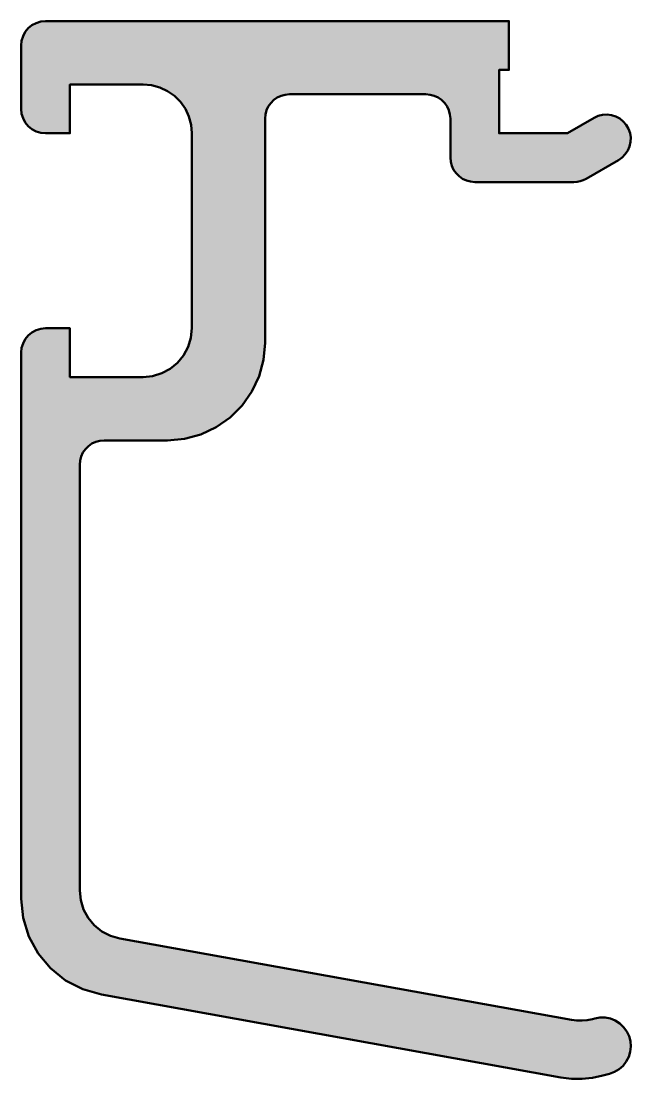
# Model space of a CAD drawing. Extents: x -10 to 2.5, y -21.7 to 0.
import ezdxf

# ---------------------------------------------------------------- set-up
doc = ezdxf.new("R2010")
doc.units = 0
doc.layers.add('0S-Alu contour', color=7, linetype='Continuous', lineweight=50)
doc.layers.add('0S-Alu hatch', color=252, linetype='Continuous', lineweight=25)

# ---------------------------------------------------------------- blocks, each defined once
blk = doc.blocks.new('335260__0048F41F_9A45_4EB1_A5D5_FF1DD8D9DE44_')
at = {"layer": '0S-Alu hatch'}
blk.add_hatch(color=256, dxfattribs=at).paths.add_polyline_path([(-10, -0.5), (-10, -1.8), (-9.99, -1.898), (-9.962, -1.991), (-9.916, -2.078), (-9.854, -2.154), (-9.778, -2.216), (-9.691, -2.262), (-9.598, -2.29), (-9.5, -2.3), (-9, -2.3), (-9, -1.3), (-7.5, -1.3), (-7.326, -1.315), (-7.158, -1.36), (-7, -1.434), (-6.857, -1.534), (-6.734, -1.657), (-6.634, -1.8), (-6.56, -1.958), (-6.515, -2.126), (-6.5, -2.3), (-6.5, -6.3), (-6.519, -6.495), (-6.576, -6.683), (-6.669, -6.856), (-6.793, -7.007), (-6.944, -7.131), (-7.117, -7.224), (-7.305, -7.281), (-7.5, -7.3), (-9, -7.3), (-9, -6.3), (-9.5, -6.3), (-9.598, -6.31), (-9.691, -6.338), (-9.778, -6.384), (-9.854, -6.446), (-9.916, -6.522), (-9.962, -6.609), (-9.99, -6.702), (-10, -6.8), (-10, -18.001), (-9.961, -18.396), (-9.844, -18.775), (-9.654, -19.125), (-9.4, -19.429), (-9.09, -19.678), (-8.737, -19.86), (-8.355, -19.969), (1.063, -21.668), (1.28, -21.694), (1.498, -21.697), (1.715, -21.675), (1.928, -21.63), (2.064, -21.594), (2.166, -21.556), (2.259, -21.501), (2.34, -21.429), (2.407, -21.343), (2.457, -21.247), (2.488, -21.143), (2.5, -21.035), (2.492, -20.926), (2.463, -20.821), (2.417, -20.724), (2.352, -20.636), (2.273, -20.561), (2.182, -20.503), (2.081, -20.462), (1.975, -20.441), (1.866, -20.439), (1.759, -20.457), (1.714, -20.469), (1.607, -20.492), (1.499, -20.502), (1.39, -20.501), (1.282, -20.488), (-7.978, -18.817), (-8.169, -18.763), (-8.345, -18.671), (-8.5, -18.547), (-8.627, -18.395), (-8.722, -18.22), (-8.78, -18.031), (-8.8, -17.833), (-8.8, -9.1), (-8.792, -9.013), (-8.77, -8.929), (-8.733, -8.85), (-8.683, -8.779), (-8.621, -8.717), (-8.55, -8.667), (-8.471, -8.63), (-8.387, -8.608), (-8.3, -8.6), (-7, -8.6), (-6.653, -8.57), (-6.316, -8.48), (-6, -8.332), (-5.714, -8.132), (-5.468, -7.886), (-5.268, -7.6), (-5.12, -7.284), (-5.03, -6.947), (-5, -6.6), (-5, -2), (-4.992, -1.913), (-4.97, -1.829), (-4.933, -1.75), (-4.883, -1.679), (-4.821, -1.617), (-4.75, -1.567), (-4.671, -1.53), (-4.587, -1.508), (-4.5, -1.5), (-1.7, -1.5), (-1.613, -1.508), (-1.529, -1.53), (-1.45, -1.567), (-1.379, -1.617), (-1.317, -1.679), (-1.267, -1.75), (-1.23, -1.829), (-1.208, -1.913), (-1.2, -2), (-1.2, -2.8), (-1.192, -2.887), (-1.17, -2.971), (-1.133, -3.05), (-1.083, -3.121), (-1.021, -3.183), (-0.95, -3.233), (-0.871, -3.27), (-0.787, -3.292), (-0.7, -3.3), (1.334, -3.3), (1.399, -3.295), (1.463, -3.283), (1.525, -3.262), (1.584, -3.233), (2.248, -2.85), (2.323, -2.796), (2.387, -2.73), (2.438, -2.653), (2.474, -2.568), (2.494, -2.478), (2.497, -2.386), (2.483, -2.295), (2.452, -2.208), (2.406, -2.128), (2.346, -2.058), (2.274, -2), (2.193, -1.956), (2.105, -1.928), (2.013, -1.917), (1.921, -1.923), (1.832, -1.945), (1.748, -1.984), (1.2, -2.3), (-0.2, -2.3), (-0.2, -1), (0, -1), (0, 0), (-9.5, 0), (-9.598, -0.01), (-9.691, -0.038), (-9.778, -0.084), (-9.854, -0.146), (-9.916, -0.222), (-9.962, -0.309), (-9.99, -0.402)])
at = {"layer": '0S-Alu contour', "color": 7}
blk.add_lwpolyline([(-10, -0.5), (-10, -1.8), (-9.99, -1.898), (-9.962, -1.991), (-9.916, -2.078), (-9.854, -2.154), (-9.778, -2.216), (-9.691, -2.262), (-9.598, -2.29), (-9.5, -2.3), (-9, -2.3), (-9, -1.3), (-7.5, -1.3), (-7.326, -1.315), (-7.158, -1.36), (-7, -1.434), (-6.857, -1.534), (-6.734, -1.657), (-6.634, -1.8), (-6.56, -1.958), (-6.515, -2.126), (-6.5, -2.3), (-6.5, -6.3), (-6.519, -6.495), (-6.576, -6.683), (-6.669, -6.856), (-6.793, -7.007), (-6.944, -7.131), (-7.117, -7.224), (-7.305, -7.281), (-7.5, -7.3), (-9, -7.3), (-9, -6.3), (-9.5, -6.3), (-9.598, -6.31), (-9.691, -6.338), (-9.778, -6.384), (-9.854, -6.446), (-9.916, -6.522), (-9.962, -6.609), (-9.99, -6.702), (-10, -6.8), (-10, -18.001), (-9.961, -18.396), (-9.844, -18.775), (-9.654, -19.125), (-9.4, -19.429), (-9.09, -19.678), (-8.737, -19.86), (-8.355, -19.969), (1.063, -21.668), (1.28, -21.694), (1.498, -21.697), (1.715, -21.675), (1.928, -21.63), (2.064, -21.594), (2.166, -21.556), (2.259, -21.501), (2.34, -21.429), (2.407, -21.343), (2.457, -21.247), (2.488, -21.143), (2.5, -21.035), (2.492, -20.926), (2.463, -20.821), (2.417, -20.724), (2.352, -20.636), (2.273, -20.561), (2.182, -20.503), (2.081, -20.462), (1.975, -20.441), (1.866, -20.439), (1.759, -20.457), (1.714, -20.469), (1.607, -20.492), (1.499, -20.502), (1.39, -20.501), (1.282, -20.488), (-7.978, -18.817), (-8.169, -18.763), (-8.345, -18.671), (-8.5, -18.547), (-8.627, -18.395), (-8.722, -18.22), (-8.78, -18.031), (-8.8, -17.833), (-8.8, -9.1), (-8.792, -9.013), (-8.77, -8.929), (-8.733, -8.85), (-8.683, -8.779), (-8.621, -8.717), (-8.55, -8.667), (-8.471, -8.63), (-8.387, -8.608), (-8.3, -8.6), (-7, -8.6), (-6.653, -8.57), (-6.316, -8.48), (-6, -8.332), (-5.714, -8.132), (-5.468, -7.886), (-5.268, -7.6), (-5.12, -7.284), (-5.03, -6.947), (-5, -6.6), (-5, -2), (-4.992, -1.913), (-4.97, -1.829), (-4.933, -1.75), (-4.883, -1.679), (-4.821, -1.617), (-4.75, -1.567), (-4.671, -1.53), (-4.587, -1.508), (-4.5, -1.5), (-1.7, -1.5), (-1.613, -1.508), (-1.529, -1.53), (-1.45, -1.567), (-1.379, -1.617), (-1.317, -1.679), (-1.267, -1.75), (-1.23, -1.829), (-1.208, -1.913), (-1.2, -2), (-1.2, -2.8), (-1.192, -2.887), (-1.17, -2.971), (-1.133, -3.05), (-1.083, -3.121), (-1.021, -3.183), (-0.95, -3.233), (-0.871, -3.27), (-0.787, -3.292), (-0.7, -3.3), (1.334, -3.3), (1.399, -3.295), (1.463, -3.283), (1.525, -3.262), (1.584, -3.233), (2.248, -2.85), (2.323, -2.796), (2.387, -2.73), (2.438, -2.653), (2.474, -2.568), (2.494, -2.478), (2.497, -2.386), (2.483, -2.295), (2.452, -2.208), (2.406, -2.128), (2.346, -2.058), (2.274, -2), (2.193, -1.956), (2.105, -1.928), (2.013, -1.917), (1.921, -1.923), (1.832, -1.945), (1.748, -1.984), (1.2, -2.3), (-0.2, -2.3), (-0.2, -1), (0, -1), (0, 0), (-9.5, 0), (-9.598, -0.01), (-9.691, -0.038), (-9.778, -0.084), (-9.854, -0.146), (-9.916, -0.222), (-9.962, -0.309), (-9.99, -0.402), (-10, -0.5)], close=True, dxfattribs=at)
blk = doc.blocks.new('335260__C48A24CA_6ACF_4DF7_9B9D_E8CE15FB206C_')
at = {"layer": '0S-Alu contour', "color": 7}
blk.add_blockref('335260__0048F41F_9A45_4EB1_A5D5_FF1DD8D9DE44_', (0, 0), dxfattribs=at)

msp = doc.modelspace()

# ---------------------------------------------------------------- block references
at = {"layer": '0S-Alu contour', "color": 7}
msp.add_blockref('335260__C48A24CA_6ACF_4DF7_9B9D_E8CE15FB206C_', (0, 0), dxfattribs=at)

doc.saveas('drawing.dxf')
